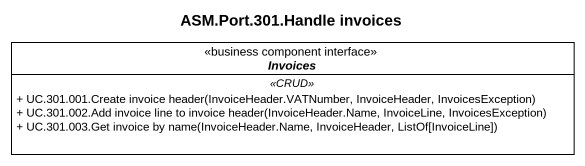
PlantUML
@startuml
title ASM.Port.301.Handle invoices
hide circle
hide empty members
skinparam classAttributeIconSize 0
interface Invoices <<business component interface>> {
  .. <<CRUD>> ..
  + UC.301.001.Create invoice header(InvoiceHeader.VATNumber, InvoiceHeader, InvoicesException)
  + UC.301.002.Add invoice line to invoice header(InvoiceHeader.Name, InvoiceLine, InvoicesException)
  + UC.301.003.Get invoice by name(InvoiceHeader.Name, InvoiceHeader, ListOf[InvoiceLine])
}
@enduml
